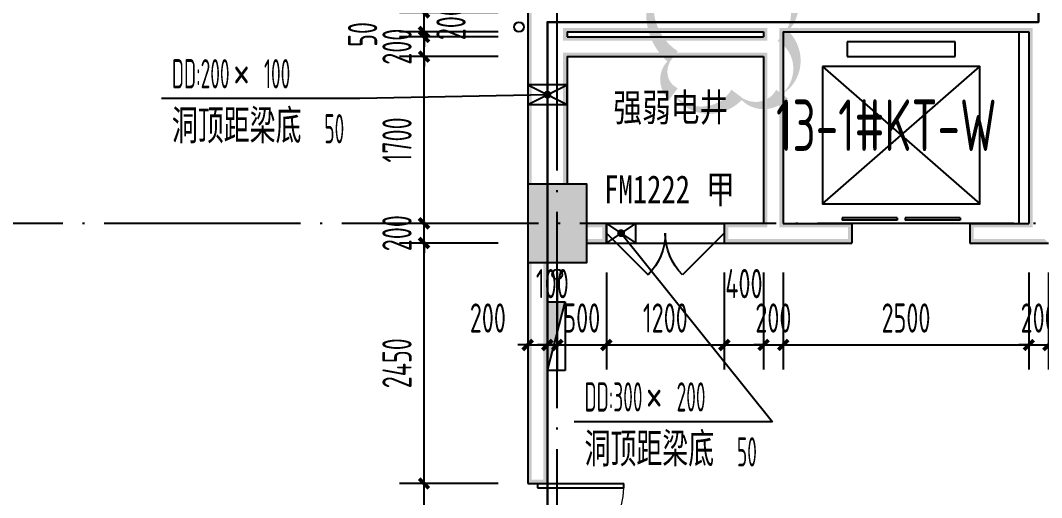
# Model space of a CAD drawing. Extents: x -228436 to 200315, y -41539 to 163917.
# Drawn here: x 43036 to 53430, y 6206 to 11068 of the extents above; entities that cross this region are included whole.
import ezdxf

# ---------------------------------------------------------------- set-up
doc = ezdxf.new("R2010")
doc.units = 0
doc.header["$LTSCALE"] = 1000
doc.header["$MEASUREMENT"] = 0
doc.linetypes.add('X-104 13#平面$0$DOTE', pattern=[2.42, 2, -0.2, 0.02, -0.2])
for name, color, linetype in [('01-标注_尺寸', 124, 'Continuous'), ('01-标注_符号', 200, 'Continuous'), ('02-TEXT_标注', 130, 'Continuous'), ('PUB_HATCH', 8, 'Continuous'), ('PUB_WALL', 9, 'Continuous'), ('X-104 13#平面$0$02-TEXT_房间', 7, 'Continuous'), ('X-104 13#平面$0$02-TEXT_标注', 130, 'Continuous'), ('X-104 13#平面$0$A-E_电梯', 171, 'Continuous'), ('X-104 13#平面$0$A-I_卫-洁具', 241, 'Continuous'), ('X-104 13#平面$0$A-TECH_水', 3, 'Continuous'), ('X-104 13#平面$0$A-TECH_电气', 240, 'Continuous'), ('X-104 13#平面$0$A_AXIS-轴线', 36, 'X-104 13#平面$0$DOTE'), ('X-104 13#平面$0$A_STR-砌块墙', 121, 'Continuous'), ('X-104 13#平面$0$A_STR-砼柱', 51, 'Continuous'), ('X-104 13#平面$0$DOOR_FIRE', 220, 'Continuous'), ('X-104 13#平面$0$DOOR_FIRE_TEXT', 7, 'Continuous')]:
    doc.layers.add(name, color=color, linetype=linetype)
doc.layers.add('X-104 13#平面$0$000套内', color=226, linetype='Continuous', lineweight=30, plot=False)
doc.layers.add('X-104 13#平面$0$DIM_MODI', color=6, linetype='Continuous', plot=False)
doc.styles.add('_TCH_DIM', font='ros1.shx', dxfattribs={"width": 0.8, "bigfont": 'jd.shx'})
doc.styles.add('_TCH_DIM_T3', font='ros1.shx', dxfattribs={"width": 0.705882, "bigfont": 'jd.shx'})
doc.styles.add('X-104 13#平面$0$_TCH_SPACE', font='STXIHEI_0.TTF', dxfattribs={"width": 0.75, "height": 5})
doc.styles.add('X-104 13#平面$0$_TCH_WINDOW', font='STXIHEI_0.TTF', dxfattribs={"width": 0.75, "height": 3.5})
doc.styles.add('X-104 13#平面$0$Standard', font='ros1.shx', dxfattribs={"width": 0.75, "bigfont": 'jd.shx'})
doc.dimstyles.new('_TCH_ARCH&&100', dxfattribs={"dimtxt": 297.5, "dimasz": 100, "dimexe": 250, "dimexo": 300, "dimgap": 126.25, "dimtad": 1, "dimdec": 0, "dimzin": 0, "dimdsep": 46, "dimtxsty": '_TCH_DIM_T3', "dimblk": 'ARCHTICK', "dimcen": 0.09, "dimclrt": 7, "dimazin": 2, "dimtfac": 1, "dimtdec": 0, "dimtix": 1, "dimtmove": 2, "dimatfit": 3, "dimfxl": 0, "dimtolj": 1, "dimtzin": 0, "dimarcsym": 0})

# ---------------------------------------------------------------- blocks, each defined once
blk = doc.blocks.new('X-104 13#平面$0$轴网')
at = {"layer": 'X-104 13#平面$0$A_AXIS-轴线', "linetype": 'X-104 13#平面$0$DOTE'}
for p, q in [((48500, -7401), (48500, 24620.3)), ((60408.4, 9000), (-2925, 9000))]:
    blk.add_line(p, q, dxfattribs=at)
blk = doc.blocks.new('X-104 13#平面$0$2400x2100')
for p, q in [((650, 1850), (650, 1700)), ((1750, 1850), (650, 1850)), ((1750, 1700), (1750, 1850)), ((650, 1700), (1750, 1700)), ((400, 200), (2000, 1600)), ((400, 1600), (2000, 200))]:
    blk.add_line(p, q)
at = {"color": 0}
for p, q in [((600, 58), (600, 34)), ((1160, 58), (600, 58)), ((1160, 34), (600, 34)), ((1160, 58), (1160, 34)), ((1800, 58), (1240, 58)), ((1240, 58), (1240, 34)), ((1800, 34), (1240, 34)), ((1800, 58), (1800, 34))]:
    blk.add_line(p, q, dxfattribs=at)
blk.add_lwpolyline([(400, 1600), (400, 200), (2000, 200), (2000, 1600), (400, 1600)], close=True)
blk = doc.blocks.new('X-104 13#平面$0$$TwtSys$00000434')
for p, q in [((-0.5, 0.5), (-0.5, -0.5)), ((-0.5, -0.5), (0.5, 0.5)), ((0.5, 0.5), (-0.5, 0.5)), ((0.5, -0.5), (0.5, 0.5)), ((-0.5, -0.5), (0.5, -0.5))]:
    blk.add_line(p, q)
blk.add_solid([(0.5, -0.5), (0.5, 0.5), (-0.5, -0.5)])
blk = doc.blocks.new('X-104 13#平面$0$A$C55540B70')
at = {"layer": 'X-104 13#平面$0$A-TECH_水'}
for centre in [(-9390, 11000), (-9000, 8480)]:
    blk.add_circle(centre, 50, dxfattribs=at)
at = {"layer": 'X-104 13#平面$0$A-TECH_水', "xscale": -700, "yscale": 180, "zscale": 700, "rotation": 270}
blk.add_blockref('X-104 13#平面$0$$TwtSys$00000434', (-9010, 7850), dxfattribs=at)
blk = doc.blocks.new('*U79')
blk.add_lwpolyline([(200, 0), (200, 300), (0, 300), (0, 0), (200, 0), (0, 300), (0, 0), (200, 300)])
blk = doc.blocks.new('*U80')
blk.add_lwpolyline([(200, 0), (200, 400), (0, 400), (0, 0), (200, 0), (0, 400), (0, 0), (200, 400)])
blk = doc.blocks.new('X-104 13#平面$0$ccc000')
at = {"layer": 'X-104 13#平面$0$A-TECH_电气', "rotation": 270}
for name, p in [('*U80', (48400, 10411)), ('*U79', (49200, 9000))]:
    blk.add_blockref(name, p, dxfattribs=at)
blk = doc.blocks.new('X-104 13#平面$0$$DorLib2D$00000116')
at = {"color": 0}
for p, q in [((-0.5, 0), (-0.1464, 0.3536)), ((0.5, 0), (0.1464, 0.3536))]:
    blk.add_line(p, q, dxfattribs=at)
for centre, start, end in [((-0.5, 0), 0, 45), ((0.5, 0), 135, 180)]:
    blk.add_arc(centre, 0.5, start, end, dxfattribs=at)
blk = doc.blocks.new('X-104 13#平面$0$$DorLib2D$00000002')
for p, q in [((-0.5, 0), (-0.5, 0.4875)), ((-0.475, 0.4875), (-0.5, 0.4875)), ((-0.475, 0), (-0.475, 0.4875)), ((0.475, 0), (0.475, 0.4875)), ((0.475, 0.4875), (0.5, 0.4875)), ((0.5, 0), (0.5, 0.4875)), ((-0.5, 0), (-0.475, 0)), ((0.5, 0), (0.475, 0))]:
    blk.add_line(p, q)
at = {"lineweight": 13}
for centre, start, end in [((-0.4875, 0), 0, 88.53072), ((0.4875, 0), 91.46928, 180)]:
    blk.add_arc(centre, 0.4875, start, end, dxfattribs=at)
blk = doc.blocks.new('_FZH')
blk.add_lwpolyline([(-0.5, -0.5), (0.5, -0.5), (0.5, 0.5), (-0.5, 0.5)], close=True)
at = {"layer": 'PUB_HATCH'}
blk.add_solid([(-0.5, -0.5), (0.5, -0.5), (-0.5, 0.5), (0.5, 0.5)], dxfattribs=at)
blk = doc.blocks.new('X-104 13#平面')
at = {"layer": 'PUB_WALL'}
for points in [[(48200, 12250), (48200, 11050), (48240, 11050), (48240, 12210)], [(48200, 11050), (48200, 10800), (48240, 10800), (48240, 11050)], [(48600, 10950), (50300, 10950), (50300, 10990), (48560, 10990)], [(48600, 10950), (48600, 10900), (48560, 10860), (48560, 10990)], [(50300, 10950), (50600, 10950), (50640, 10990), (50300, 10990)], [(50600, 10950), (50600, 10900), (50640, 10860), (50640, 10990)], [(50800, 10950), (50800, 10800), (50760, 10800), (50760, 10990)], [(50800, 10950), (53300, 10950), (53340, 10990), (50760, 10990)], [(53300, 10950), (53300, 9000), (53340, 8960), (53340, 10990)], [(48600, 10900), (50600, 10900), (50640, 10860), (48560, 10860)], [(48200, 10800), (48200, 9400), (48240, 9400), (48240, 10800)], [(48600, 10700), (50600, 10700), (50640, 10740), (48560, 10740)], [(48600, 10700), (48560, 10740), (48560, 9400), (48600, 9400)], [(50600, 10700), (50600, 9000), (50640, 8960), (50640, 10740)], [(50800, 10800), (50800, 9000), (50760, 8960), (50760, 10800)], [(48800, 9400), (48200, 9400), (48240, 9360), (48760, 9360)], [(48200, 9400), (48200, 8600), (48240, 8640), (48240, 9360)], [(48800, 8600), (48800, 9400), (48760, 9360), (48760, 8640)], [(49000, 9000), (48800, 9000), (48800, 8960), (48960, 8960)], [(49000, 8800), (49000, 9000), (48960, 8960), (48960, 8840)], [(50600, 9000), (50200, 9000), (50240, 8960), (50640, 8960)], [(50200, 9000), (50200, 8800), (50240, 8840), (50240, 8960)], [(50800, 9000), (51500, 9000), (51500, 8960), (50760, 8960)], [(51500, 9000), (51500, 8800), (51460, 8800), (51460, 9000)], [(52700, 9000), (53300, 9000), (53340, 8960), (52700, 8960)], [(52700, 9000), (52700, 8800), (52740, 8800), (52740, 9000)], [(48800, 8800), (49000, 8800), (48960, 8840), (48800, 8840)], [(50200, 8800), (50700, 8800), (50700, 8840), (50240, 8840)], [(50700, 8800), (51500, 8800), (51500, 8840), (50700, 8840)], [(52700, 8800), (53500, 8800), (53460, 8840), (52700, 8840)], [(48200, 8600), (48800, 8600), (48760, 8640), (48240, 8640)], [(48200, 8600), (48200, 6350), (48240, 6390), (48240, 8600)], [(48400, 6350), (48400, 8600), (48360, 8600), (48360, 6390)], [(48200, 6350), (48400, 6350), (48360, 6390), (48240, 6390)]]:
    blk.add_hatch(color=256, dxfattribs=at).paths.add_polyline_path(points)
at = {"layer": 'X-104 13#平面$0$000套内'}
blk.add_lwpolyline([(7100, -1550), (21950, -1550), (21950, -950), (48400, -950), (48400, 11050), (53400, 11050), (53400, 18100), (58250, 18100), (58250, 18890), (53289.1, 23052.7), (37950, 14213.3), (37950, 10050), (12454.9, 10050), (4447.4, 15350), (4100, 15350), (4100, 6300), (7100, 6300), (7100, -1550)], dxfattribs=at)
at = {"layer": 'X-104 13#平面$0$A-I_卫-洁具', "ltscale": 0.1}
blk.add_lwpolyline([(53200, 10950), (53200, 9000)], dxfattribs=at)
at = {"layer": 'X-104 13#平面$0$A_STR-砌块墙'}
for p, q in [((48200, 12250), (48200, 11050)), ((48200, 11050), (48200, 10800)), ((48600, 10950), (50300, 10950)), ((48600, 10950), (48600, 10900)), ((50300, 10950), (50600, 10950)), ((50600, 10950), (50600, 10900)), ((50800, 10950), (50800, 10800)), ((50800, 10950), (53300, 10950)), ((53300, 10950), (53300, 9000)), ((48600, 10900), (50600, 10900)), ((48200, 10800), (48200, 9400)), ((50800, 10800), (50800, 9000)), ((48600, 10700), (50600, 10700)), ((48600, 10700), (48600, 9400)), ((50600, 10700), (50600, 9000)), ((49000, 9000), (48800, 9000)), ((49000, 8800), (49000, 9000)), ((50600, 9000), (50200, 9000)), ((50200, 9000), (50200, 8800)), ((50800, 9000), (51500, 9000)), ((51500, 9000), (51500, 8800)), ((52700, 9000), (53300, 9000)), ((52700, 9000), (52700, 8800)), ((48800, 8800), (49000, 8800)), ((50200, 8800), (50700, 8800)), ((50700, 8800), (51500, 8800)), ((52700, 8800), (53500, 8800)), ((48200, 8600), (48200, 6350)), ((48400, 6350), (48400, 8600)), ((48200, 6350), (48400, 6350))]:
    blk.add_line(p, q, dxfattribs=at)
at = {"layer": 'X-104 13#平面$0$DIM_MODI'}
blk.add_lwpolyline([(49682.3, 11644.3, 0, 150, 0.5), (49682.3, 10694.3, 0, 150, 0.5), (49682.3, 10317.4, 0, 150, 0.5), (50332.3, 10317.4, 0, 150, 0.5), (50788.2, 10317.4, 0, 150, 0.5), (50788.2, 10917.4, 0, 150, 0.5), (50788.2, 11417.4, 0, 150, 0.5)], format="xyseb", dxfattribs=at)
at = {"layer": 'X-104 13#平面$0$DOOR_FIRE'}
for p, q in [((49000, 9000), (50200, 9000)), ((49000, 8800), (50200, 8800))]:
    blk.add_line(p, q, dxfattribs=at)
for name, p in [('X-104 13#平面$0$ccc000', (-200, 0)), ('X-104 13#平面$0$A$C55540B70', (57500, 0)), ('X-104 13#平面$0$轴网', (0, 0))]:
    blk.add_blockref(name, p)
at = {"layer": 'X-104 13#平面$0$A-E_电梯'}
blk.add_blockref('X-104 13#平面$0$2400x2100', (50800, 9000), dxfattribs=at)
at = {"layer": 'X-104 13#平面$0$A_STR-砼柱', "xscale": 600, "yscale": 800, "zscale": 800}
blk.add_blockref('_FZH', (48500, 9000), dxfattribs=at)
at = {"layer": 'X-104 13#平面$0$DOOR_FIRE', "xscale": 1200, "yscale": -1200, "zscale": 200}
blk.add_blockref('X-104 13#平面$0$$DorLib2D$00000116', (49600, 8900), dxfattribs=at)
at = {"layer": 'X-104 13#平面$0$DOOR_FIRE', "xscale": 1800, "yscale": 1800, "zscale": 200, "rotation": 270}
blk.add_blockref('X-104 13#平面$0$$DorLib2D$00000002', (48300, 5450), dxfattribs=at)
at = {"layer": 'X-104 13#平面$0$02-TEXT_房间', "style": 'X-104 13#平面$0$_TCH_SPACE', "width": 0.75}
blk.add_text('强弱电井', height=285.43, dxfattribs=at).set_placement((49071.6, 10038.9))
at = {"layer": 'X-104 13#平面$0$02-TEXT_标注', "style": 'X-104 13#平面$0$Standard', "width": 0.75}
blk.add_text('13-1#KT-W', height=525, dxfattribs=at).set_placement((50727.5, 9737.2))
at = {"layer": 'X-104 13#平面$0$DOOR_FIRE_TEXT', "style": 'X-104 13#平面$0$_TCH_WINDOW', "width": 0.75}
for s, height, p in [('FM1222', 285.43, (48977.7, 9204.6)), ('甲', 285.4, (50015.1, 9204.6))]:
    blk.add_text(s, height=height, dxfattribs=at).set_placement(p)
blk = doc.blocks.new('_ArchTick')
at = {"color": 0, "linetype": 'ByBlock', "const_width": 0.4}
blk.add_lwpolyline([(-0.5, -0.5), (0.5, 0.5)], dxfattribs=at)
blk = doc.blocks.new('*D419')
at = {"layer": '01-标注_尺寸', "color": 0, "lineweight": -2, "transparency": 16777216}
for p, q in [((47900, 6350), (46894, 6350)), ((47144, 4550), (47144, 6350)), ((47900, 4550), (46894, 4550))]:
    blk.add_line(p, q, dxfattribs=at)
at = {"layer": 'Defpoints', "color": 0, "transparency": 16777216}
for p in [(47144, 6350), (48200, 6350), (48200, 4550)]:
    blk.add_point(p, dxfattribs=at)
at = {"layer": '01-标注_尺寸', "color": 0, "lineweight": -2, "transparency": 16777216, "xscale": 100, "yscale": 100, "zscale": 100}
for p, rotation in [((47144, 6350), 90), ((47144, 4550), 270)]:
    blk.add_blockref('_ArchTick', p, dxfattribs=dict(at, rotation=rotation))
at = {"layer": '01-标注_尺寸', "color": 7, "transparency": 16777216, "insert": (46869, 5450), "char_height": 297.5, "attachment_point": 5, "rotation": 90, "style": '_TCH_DIM_T3'}
blk.add_mtext('\\A1;1800', dxfattribs=at)
blk = doc.blocks.new('*D420')
at = {"layer": '01-标注_尺寸', "color": 0, "lineweight": -2, "transparency": 16777216}
for p, q in [((47900, 8800), (46894, 8800)), ((47144, 6350), (47144, 8800)), ((47900, 6350), (46894, 6350))]:
    blk.add_line(p, q, dxfattribs=at)
at = {"layer": 'Defpoints', "color": 0, "transparency": 16777216}
for p in [(47144, 8800), (48200, 8800), (48200, 6350)]:
    blk.add_point(p, dxfattribs=at)
at = {"layer": '01-标注_尺寸', "color": 0, "lineweight": -2, "transparency": 16777216, "xscale": 100, "yscale": 100, "zscale": 100}
for p, rotation in [((47144, 8800), 90), ((47144, 6350), 270)]:
    blk.add_blockref('_ArchTick', p, dxfattribs=dict(at, rotation=rotation))
at = {"layer": '01-标注_尺寸', "color": 7, "transparency": 16777216, "insert": (46869, 7575), "char_height": 297.5, "attachment_point": 5, "rotation": 90, "style": '_TCH_DIM_T3'}
blk.add_mtext('\\A1;2450', dxfattribs=at)
blk = doc.blocks.new('*D421')
at = {"layer": '01-标注_尺寸', "color": 0, "lineweight": -2, "transparency": 16777216}
for p, q in [((47144, 9000), (47144, 9100)), ((47900, 9000), (46894, 9000)), ((47144, 8800), (47144, 9000)), ((47900, 8800), (46894, 8800)), ((47144, 8800), (47144, 8700))]:
    blk.add_line(p, q, dxfattribs=at)
at = {"layer": 'Defpoints', "color": 0, "transparency": 16777216}
for p in [(47144, 9000), (48200, 9000), (48200, 8800)]:
    blk.add_point(p, dxfattribs=at)
at = {"layer": '01-标注_尺寸', "color": 0, "lineweight": -2, "transparency": 16777216, "xscale": 100, "yscale": 100, "zscale": 100}
for p, rotation in [((47144, 9000), 270), ((47144, 8800), 90)]:
    blk.add_blockref('_ArchTick', p, dxfattribs=dict(at, rotation=rotation))
at = {"layer": '01-标注_尺寸', "color": 7, "transparency": 16777216, "insert": (46869, 8900), "char_height": 297.5, "attachment_point": 5, "rotation": 90, "style": '_TCH_DIM_T3'}
blk.add_mtext('\\A1;200', dxfattribs=at)
blk = doc.blocks.new('*D422')
at = {"layer": '01-标注_尺寸', "color": 0, "lineweight": -2, "transparency": 16777216}
for p, q in [((47900, 10700), (46894, 10700)), ((47144, 9000), (47144, 10700)), ((47900, 9000), (46894, 9000))]:
    blk.add_line(p, q, dxfattribs=at)
at = {"layer": 'Defpoints', "color": 0, "transparency": 16777216}
for p in [(47144, 10700), (48200, 10700), (48200, 9000)]:
    blk.add_point(p, dxfattribs=at)
at = {"layer": '01-标注_尺寸', "color": 0, "lineweight": -2, "transparency": 16777216, "xscale": 100, "yscale": 100, "zscale": 100}
for p, rotation in [((47144, 10700), 90), ((47144, 9000), 270)]:
    blk.add_blockref('_ArchTick', p, dxfattribs=dict(at, rotation=rotation))
at = {"layer": '01-标注_尺寸', "color": 7, "transparency": 16777216, "insert": (46869, 9850), "char_height": 297.5, "attachment_point": 5, "rotation": 90, "style": '_TCH_DIM_T3'}
blk.add_mtext('\\A1;1700', dxfattribs=at)
blk = doc.blocks.new('*D423')
at = {"layer": '01-标注_尺寸', "color": 0, "lineweight": -2, "transparency": 16777216}
for p, q in [((47144, 10900), (47144, 11000)), ((47900, 10900), (46894, 10900)), ((47144, 10700), (47144, 10900)), ((47900, 10700), (46894, 10700)), ((47144, 10700), (47144, 10600))]:
    blk.add_line(p, q, dxfattribs=at)
at = {"layer": 'Defpoints', "color": 0, "transparency": 16777216}
for p in [(47144, 10900), (48200, 10900), (48200, 10700)]:
    blk.add_point(p, dxfattribs=at)
at = {"layer": '01-标注_尺寸', "color": 0, "lineweight": -2, "transparency": 16777216, "xscale": 100, "yscale": 100, "zscale": 100}
for p, rotation in [((47144, 10900), 270), ((47144, 10700), 90)]:
    blk.add_blockref('_ArchTick', p, dxfattribs=dict(at, rotation=rotation))
at = {"layer": '01-标注_尺寸', "color": 7, "transparency": 16777216, "insert": (46869, 10800), "char_height": 297.5, "attachment_point": 5, "rotation": 90, "style": '_TCH_DIM_T3'}
blk.add_mtext('\\A1;200', dxfattribs=at)
blk = doc.blocks.new('*D424')
at = {"layer": '01-标注_尺寸', "color": 0, "lineweight": -2, "transparency": 16777216}
for p, q in [((47144, 10950), (47144, 11050)), ((47900, 10950), (46894, 10950)), ((47144, 10900), (47144, 10950)), ((47900, 10900), (46894, 10900)), ((47144, 10900), (47144, 10800))]:
    blk.add_line(p, q, dxfattribs=at)
at = {"layer": 'Defpoints', "color": 0, "transparency": 16777216}
for p in [(47144, 10950), (48200, 10950), (48200, 10900)]:
    blk.add_point(p, dxfattribs=at)
at = {"layer": '01-标注_尺寸', "color": 0, "lineweight": -2, "transparency": 16777216, "xscale": 100, "yscale": 100, "zscale": 100}
for p, rotation in [((47144, 10950), 270), ((47144, 10900), 90)]:
    blk.add_blockref('_ArchTick', p, dxfattribs=dict(at, rotation=rotation))
at = {"layer": '01-标注_尺寸', "color": 7, "transparency": 16777216, "insert": (46519, 10925), "char_height": 297.5, "attachment_point": 5, "rotation": 90, "style": '_TCH_DIM_T3'}
blk.add_mtext('\\A1;50', dxfattribs=at)
blk = doc.blocks.new('*D425')
at = {"layer": '01-标注_尺寸', "color": 0, "lineweight": -2, "transparency": 16777216}
for p, q in [((47144, 11150), (47144, 11250)), ((47900, 11150), (46894, 11150)), ((47144, 10950), (47144, 11150)), ((47900, 10950), (46894, 10950)), ((47144, 10950), (47144, 10850))]:
    blk.add_line(p, q, dxfattribs=at)
at = {"layer": 'Defpoints', "color": 0, "transparency": 16777216}
for p in [(47144, 11150), (48200, 11150), (48200, 10950)]:
    blk.add_point(p, dxfattribs=at)
at = {"layer": '01-标注_尺寸', "color": 0, "lineweight": -2, "transparency": 16777216, "xscale": 100, "yscale": 100, "zscale": 100}
for p, rotation in [((47144, 11150), 270), ((47144, 10950), 90)]:
    blk.add_blockref('_ArchTick', p, dxfattribs=dict(at, rotation=rotation))
at = {"layer": '01-标注_尺寸', "color": 7, "transparency": 16777216, "insert": (47419, 11050), "char_height": 297.5, "attachment_point": 5, "rotation": 90, "style": '_TCH_DIM_T3'}
blk.add_mtext('\\A1;200', dxfattribs=at)
blk = doc.blocks.new('*D646')
at = {"layer": '01-标注_尺寸', "color": 0, "lineweight": -2, "transparency": 16777216}
for p, q in [((53300, 8500), (53300, 7511)), ((53500, 8500), (53500, 7511)), ((53300, 7761), (53200, 7761)), ((53300, 7761), (53500, 7761)), ((53500, 7761), (53600, 7761))]:
    blk.add_line(p, q, dxfattribs=at)
at = {"layer": 'Defpoints', "color": 0, "transparency": 16777216}
for p in [(53300, 8800), (53500, 8800), (53500, 7761)]:
    blk.add_point(p, dxfattribs=at)
at = {"layer": '01-标注_尺寸', "color": 0, "lineweight": -2, "transparency": 16777216, "xscale": 100, "yscale": 100, "zscale": 100}
blk.add_blockref('_ArchTick', (53300, 7761), dxfattribs=at)
at = {"layer": '01-标注_尺寸', "color": 0, "lineweight": -2, "transparency": 16777216, "xscale": 100, "yscale": 100, "zscale": 100, "rotation": 180}
blk.add_blockref('_ArchTick', (53500, 7761), dxfattribs=at)
at = {"layer": '01-标注_尺寸', "color": 7, "transparency": 16777216, "insert": (53400, 8036), "char_height": 297.5, "attachment_point": 5, "style": '_TCH_DIM_T3'}
blk.add_mtext('\\A1;200', dxfattribs=at)
blk = doc.blocks.new('*D647')
at = {"layer": '01-标注_尺寸', "color": 0, "lineweight": -2, "transparency": 16777216}
for p, q in [((50800, 8500), (50800, 7511)), ((53300, 8500), (53300, 7511)), ((50800, 7761), (53300, 7761))]:
    blk.add_line(p, q, dxfattribs=at)
at = {"layer": 'Defpoints', "color": 0, "transparency": 16777216}
for p in [(50800, 8800), (53300, 8800), (53300, 7761)]:
    blk.add_point(p, dxfattribs=at)
at = {"layer": '01-标注_尺寸', "color": 0, "lineweight": -2, "transparency": 16777216, "xscale": 100, "yscale": 100, "zscale": 100, "rotation": 180}
blk.add_blockref('_ArchTick', (50800, 7761), dxfattribs=at)
at = {"layer": '01-标注_尺寸', "color": 0, "lineweight": -2, "transparency": 16777216, "xscale": 100, "yscale": 100, "zscale": 100}
blk.add_blockref('_ArchTick', (53300, 7761), dxfattribs=at)
at = {"layer": '01-标注_尺寸', "color": 7, "transparency": 16777216, "insert": (52050, 8036), "char_height": 297.5, "attachment_point": 5, "style": '_TCH_DIM_T3'}
blk.add_mtext('\\A1;2500', dxfattribs=at)
blk = doc.blocks.new('*D648')
at = {"layer": '01-标注_尺寸', "color": 0, "lineweight": -2, "transparency": 16777216}
for p, q in [((50600, 8500), (50600, 7511)), ((50800, 8500), (50800, 7511)), ((50600, 7761), (50500, 7761)), ((50600, 7761), (50800, 7761)), ((50800, 7761), (50900, 7761))]:
    blk.add_line(p, q, dxfattribs=at)
at = {"layer": 'Defpoints', "color": 0, "transparency": 16777216}
for p in [(50600, 8800), (50800, 8800), (50800, 7761)]:
    blk.add_point(p, dxfattribs=at)
at = {"layer": '01-标注_尺寸', "color": 0, "lineweight": -2, "transparency": 16777216, "xscale": 100, "yscale": 100, "zscale": 100}
blk.add_blockref('_ArchTick', (50600, 7761), dxfattribs=at)
at = {"layer": '01-标注_尺寸', "color": 0, "lineweight": -2, "transparency": 16777216, "xscale": 100, "yscale": 100, "zscale": 100, "rotation": 180}
blk.add_blockref('_ArchTick', (50800, 7761), dxfattribs=at)
at = {"layer": '01-标注_尺寸', "color": 7, "transparency": 16777216, "insert": (50700, 8036), "char_height": 297.5, "attachment_point": 5, "style": '_TCH_DIM_T3'}
blk.add_mtext('\\A1;200', dxfattribs=at)
blk = doc.blocks.new('*D649')
at = {"layer": '01-标注_尺寸', "color": 0, "lineweight": -2, "transparency": 16777216}
for p, q in [((50200, 8500), (50200, 7511)), ((50600, 8500), (50600, 7511)), ((50200, 7761), (50600, 7761))]:
    blk.add_line(p, q, dxfattribs=at)
at = {"layer": 'Defpoints', "color": 0, "transparency": 16777216}
for p in [(50200, 8800), (50600, 8800), (50600, 7761)]:
    blk.add_point(p, dxfattribs=at)
at = {"layer": '01-标注_尺寸', "color": 0, "lineweight": -2, "transparency": 16777216, "xscale": 100, "yscale": 100, "zscale": 100, "rotation": 180}
blk.add_blockref('_ArchTick', (50200, 7761), dxfattribs=at)
at = {"layer": '01-标注_尺寸', "color": 0, "lineweight": -2, "transparency": 16777216, "xscale": 100, "yscale": 100, "zscale": 100}
blk.add_blockref('_ArchTick', (50600, 7761), dxfattribs=at)
at = {"layer": '01-标注_尺寸', "color": 7, "transparency": 16777216, "insert": (50400, 8386), "char_height": 297.5, "attachment_point": 5, "style": '_TCH_DIM_T3'}
blk.add_mtext('\\A1;400', dxfattribs=at)
blk = doc.blocks.new('*D650')
at = {"layer": '01-标注_尺寸', "color": 0, "lineweight": -2, "transparency": 16777216}
for p, q in [((49000, 8500), (49000, 7511)), ((50200, 8500), (50200, 7511)), ((49000, 7761), (50200, 7761))]:
    blk.add_line(p, q, dxfattribs=at)
at = {"layer": 'Defpoints', "color": 0, "transparency": 16777216}
for p in [(49000, 8800), (50200, 8800), (50200, 7761)]:
    blk.add_point(p, dxfattribs=at)
at = {"layer": '01-标注_尺寸', "color": 0, "lineweight": -2, "transparency": 16777216, "xscale": 100, "yscale": 100, "zscale": 100, "rotation": 180}
blk.add_blockref('_ArchTick', (49000, 7761), dxfattribs=at)
at = {"layer": '01-标注_尺寸', "color": 0, "lineweight": -2, "transparency": 16777216, "xscale": 100, "yscale": 100, "zscale": 100}
blk.add_blockref('_ArchTick', (50200, 7761), dxfattribs=at)
at = {"layer": '01-标注_尺寸', "color": 7, "transparency": 16777216, "insert": (49600, 8036), "char_height": 297.5, "attachment_point": 5, "style": '_TCH_DIM_T3'}
blk.add_mtext('\\A1;1200', dxfattribs=at)
blk = doc.blocks.new('*D651')
at = {"layer": '01-标注_尺寸', "color": 0, "lineweight": -2, "transparency": 16777216}
for p, q in [((48500, 8500), (48500, 7511)), ((49000, 8500), (49000, 7511)), ((48500, 7761), (48400, 7761)), ((48500, 7761), (49000, 7761)), ((49000, 7761), (49100, 7761))]:
    blk.add_line(p, q, dxfattribs=at)
at = {"layer": 'Defpoints', "color": 0, "transparency": 16777216}
for p in [(48500, 8800), (49000, 8800), (49000, 7761)]:
    blk.add_point(p, dxfattribs=at)
at = {"layer": '01-标注_尺寸', "color": 0, "lineweight": -2, "transparency": 16777216, "xscale": 100, "yscale": 100, "zscale": 100}
blk.add_blockref('_ArchTick', (48500, 7761), dxfattribs=at)
at = {"layer": '01-标注_尺寸', "color": 0, "lineweight": -2, "transparency": 16777216, "xscale": 100, "yscale": 100, "zscale": 100, "rotation": 180}
blk.add_blockref('_ArchTick', (49000, 7761), dxfattribs=at)
at = {"layer": '01-标注_尺寸', "color": 7, "transparency": 16777216, "insert": (48750, 8036), "char_height": 297.5, "attachment_point": 5, "style": '_TCH_DIM_T3'}
blk.add_mtext('\\A1;500', dxfattribs=at)
blk = doc.blocks.new('*D652')
at = {"layer": '01-标注_尺寸', "color": 0, "lineweight": -2, "transparency": 16777216}
for p, q in [((48400, 8500), (48400, 7511)), ((48500, 8500), (48500, 7511)), ((48400, 7761), (48300, 7761)), ((48400, 7761), (48500, 7761)), ((48500, 7761), (48600, 7761))]:
    blk.add_line(p, q, dxfattribs=at)
at = {"layer": 'Defpoints', "color": 0, "transparency": 16777216}
for p in [(48400, 8800), (48500, 8800), (48500, 7761)]:
    blk.add_point(p, dxfattribs=at)
at = {"layer": '01-标注_尺寸', "color": 0, "lineweight": -2, "transparency": 16777216, "xscale": 100, "yscale": 100, "zscale": 100}
blk.add_blockref('_ArchTick', (48400, 7761), dxfattribs=at)
at = {"layer": '01-标注_尺寸', "color": 0, "lineweight": -2, "transparency": 16777216, "xscale": 100, "yscale": 100, "zscale": 100, "rotation": 180}
blk.add_blockref('_ArchTick', (48500, 7761), dxfattribs=at)
at = {"layer": '01-标注_尺寸', "color": 7, "transparency": 16777216, "insert": (48450, 8386), "char_height": 297.5, "attachment_point": 5, "style": '_TCH_DIM_T3'}
blk.add_mtext('\\A1;100', dxfattribs=at)
blk = doc.blocks.new('*D653')
at = {"layer": '01-标注_尺寸', "color": 0, "lineweight": -2, "transparency": 16777216}
for p, q in [((48200, 8500), (48200, 7511)), ((48400, 8500), (48400, 7511)), ((48200, 7761), (48100, 7761)), ((48200, 7761), (48400, 7761)), ((48400, 7761), (48500, 7761))]:
    blk.add_line(p, q, dxfattribs=at)
at = {"layer": 'Defpoints', "color": 0, "transparency": 16777216}
for p in [(48200, 8800), (48400, 8800), (48400, 7761)]:
    blk.add_point(p, dxfattribs=at)
at = {"layer": '01-标注_尺寸', "color": 0, "lineweight": -2, "transparency": 16777216, "xscale": 100, "yscale": 100, "zscale": 100}
blk.add_blockref('_ArchTick', (48200, 7761), dxfattribs=at)
at = {"layer": '01-标注_尺寸', "color": 0, "lineweight": -2, "transparency": 16777216, "xscale": 100, "yscale": 100, "zscale": 100, "rotation": 180}
blk.add_blockref('_ArchTick', (48400, 7761), dxfattribs=at)
at = {"layer": '01-标注_尺寸', "color": 7, "transparency": 16777216, "insert": (47794, 8036), "char_height": 297.5, "attachment_point": 5, "style": '_TCH_DIM_T3'}
blk.add_mtext('\\A1;200', dxfattribs=at)

msp = doc.modelspace()

# ---------------------------------------------------------------- linework, layer by layer
at = {"layer": '01-标注_符号'}
for p, q in [((48400, 10311.3), (46489.7, 10270.8)), ((46489.7, 10270.8), (44472.8, 10270.8)), ((49150, 8900), (50689.7, 6978.3)), ((50689.7, 6978.3), (48672.8, 6978.3))]:
    msp.add_line(p, q, dxfattribs=at)
at = {"layer": '01-标注_符号', "const_width": 40}
for points in [[(48420, 10311.7, 1), (48380, 10310.9, 1)], [(49137.5, 8915.6, 1), (49162.5, 8884.4, 1)]]:
    msp.add_lwpolyline(points, format="xyb", close=True, dxfattribs=at)

# ---------------------------------------------------------------- block references
msp.add_blockref('X-104 13#平面', (0, 0))

# ---------------------------------------------------------------- texts
at = {"layer": '02-TEXT_标注', "style": '_TCH_DIM'}
for s, height, width, p in [('DD:200', 297.5, 0.564706, (44577.8, 10375.8)), ('100', 297.5, 0.564706, (45515.4, 10375.8)), ('×', 347.3, 0.8, (45205, 10375.8)), ('洞顶距梁底', 347.29, 0.8, (44577.8, 9815.8)), ('50', 297.5, 0.564706, (46129.8, 9815.8)), ('DD:300', 297.5, 0.564706, (48777.8, 7083.3)), ('200', 297.5, 0.564706, (49715.4, 7083.3)), ('×', 347.3, 0.8, (49405, 7083.3)), ('洞顶距梁底', 347.29, 0.8, (48777.8, 6523.3)), ('50', 297.5, 0.564706, (50329.8, 6523.3))]:
    msp.add_text(s, height=height, dxfattribs=dict(at, width=width)).set_placement(p)

# ---------------------------------------------------------------- dimensions: what is measured, and where the dimension line sits
at = {"layer": '01-标注_尺寸'}
for base, p1, p2, angle, picture, middle in [((47144.1, 11150), (48200, 10950), (48200, 11150), 90, '*D425', (47419.1, 11050)), ((47144.1, 10950), (48200, 10900), (48200, 10950), 90, '*D424', (46519.1, 10925)), ((48400, 7761), (48200, 8800), (48400, 8800), 0, '*D653', (47794.3, 8036)), ((48500, 7761), (48400, 8800), (48500, 8800), 0, '*D652', (48450, 8386)), ((50600, 7761), (50200, 8800), (50600, 8800), 0, '*D649', (50400, 8386))]:
    dim = msp.add_linear_dim(base=base, p1=p1, p2=p2, angle=angle, dimstyle='_TCH_ARCH&&100', dxfattribs=at)
    dim.commit()
    dim.dimension.update_dxf_attribs({"geometry": picture, "text_midpoint": middle, "dimtype": 161})
for p1, p2, distance, picture, middle in [((48200, 10700), (48200, 10900), 1055.9, '*D423', (46869.1, 10800)), ((48200, 9000), (48200, 10700), 1055.9, '*D422', (46869.1, 9850)), ((48200, 8800), (48200, 9000), 1055.9, '*D421', (46869.1, 8900)), ((48200, 6350), (48200, 8800), 1055.9, '*D420', (46869.1, 7575)), ((48500, 8800), (49000, 8800), -1039, '*D651', (48750, 8036)), ((49000, 8800), (50200, 8800), -1039, '*D650', (49600, 8036)), ((50600, 8800), (50800, 8800), -1039, '*D648', (50700, 8036)), ((50800, 8800), (53300, 8800), -1039, '*D647', (52050, 8036)), ((53300, 8800), (53500, 8800), -1039, '*D646', (53400, 8036)), ((48200, 4550), (48200, 6350), 1055.9, '*D419', (46869.1, 5450))]:
    dim = msp.add_aligned_dim(p1=p1, p2=p2, distance=distance, dimstyle='_TCH_ARCH&&100', dxfattribs=at)
    dim.commit()
    dim.dimension.update_dxf_attribs({"geometry": picture, "text_midpoint": middle})

doc.saveas('drawing.dxf')
